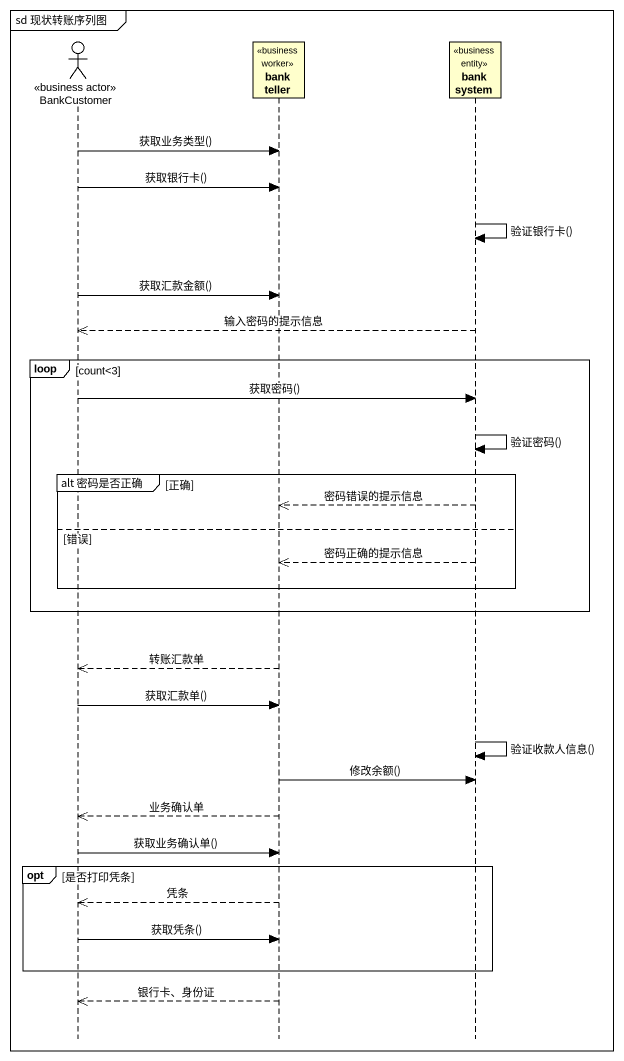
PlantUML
@startuml
mainframe sd 现状转账序列图
hide footbox
actor BankCustomer <<business actor>>
participant "bank teller" as bank_teller <<business worker>>
participant "bank system" as bank_system <<business entity>>

BankCustomer -> bank_teller : 获取业务类型()
BankCustomer -> bank_teller : 获取银行卡()
bank_system -> bank_system : 验证银行卡()
BankCustomer -> bank_teller : 获取汇款金额()
bank_system -->> BankCustomer : 输入密码的提示信息
loop count<3
  BankCustomer -> bank_system : 获取密码()
  bank_system -> bank_system : 验证密码()
  group alt 密码是否正确 [正确]
    bank_system -->> bank_teller : 密码错误的提示信息
  else 错误
    bank_system -->> bank_teller : 密码正确的提示信息
  end
end
bank_teller -->> BankCustomer : 转账汇款单
BankCustomer -> bank_teller : 获取汇款单()
bank_system -> bank_system : 验证收款人信息()
bank_teller -> bank_system : 修改余额()
bank_teller -->> BankCustomer : 业务确认单
BankCustomer -> bank_teller : 获取业务确认单()
opt 是否打印凭条
  bank_teller -->> BankCustomer : 凭条
  BankCustomer -> bank_teller : 获取凭条()
end
bank_teller -->> BankCustomer : 银行卡、身份证
@enduml
